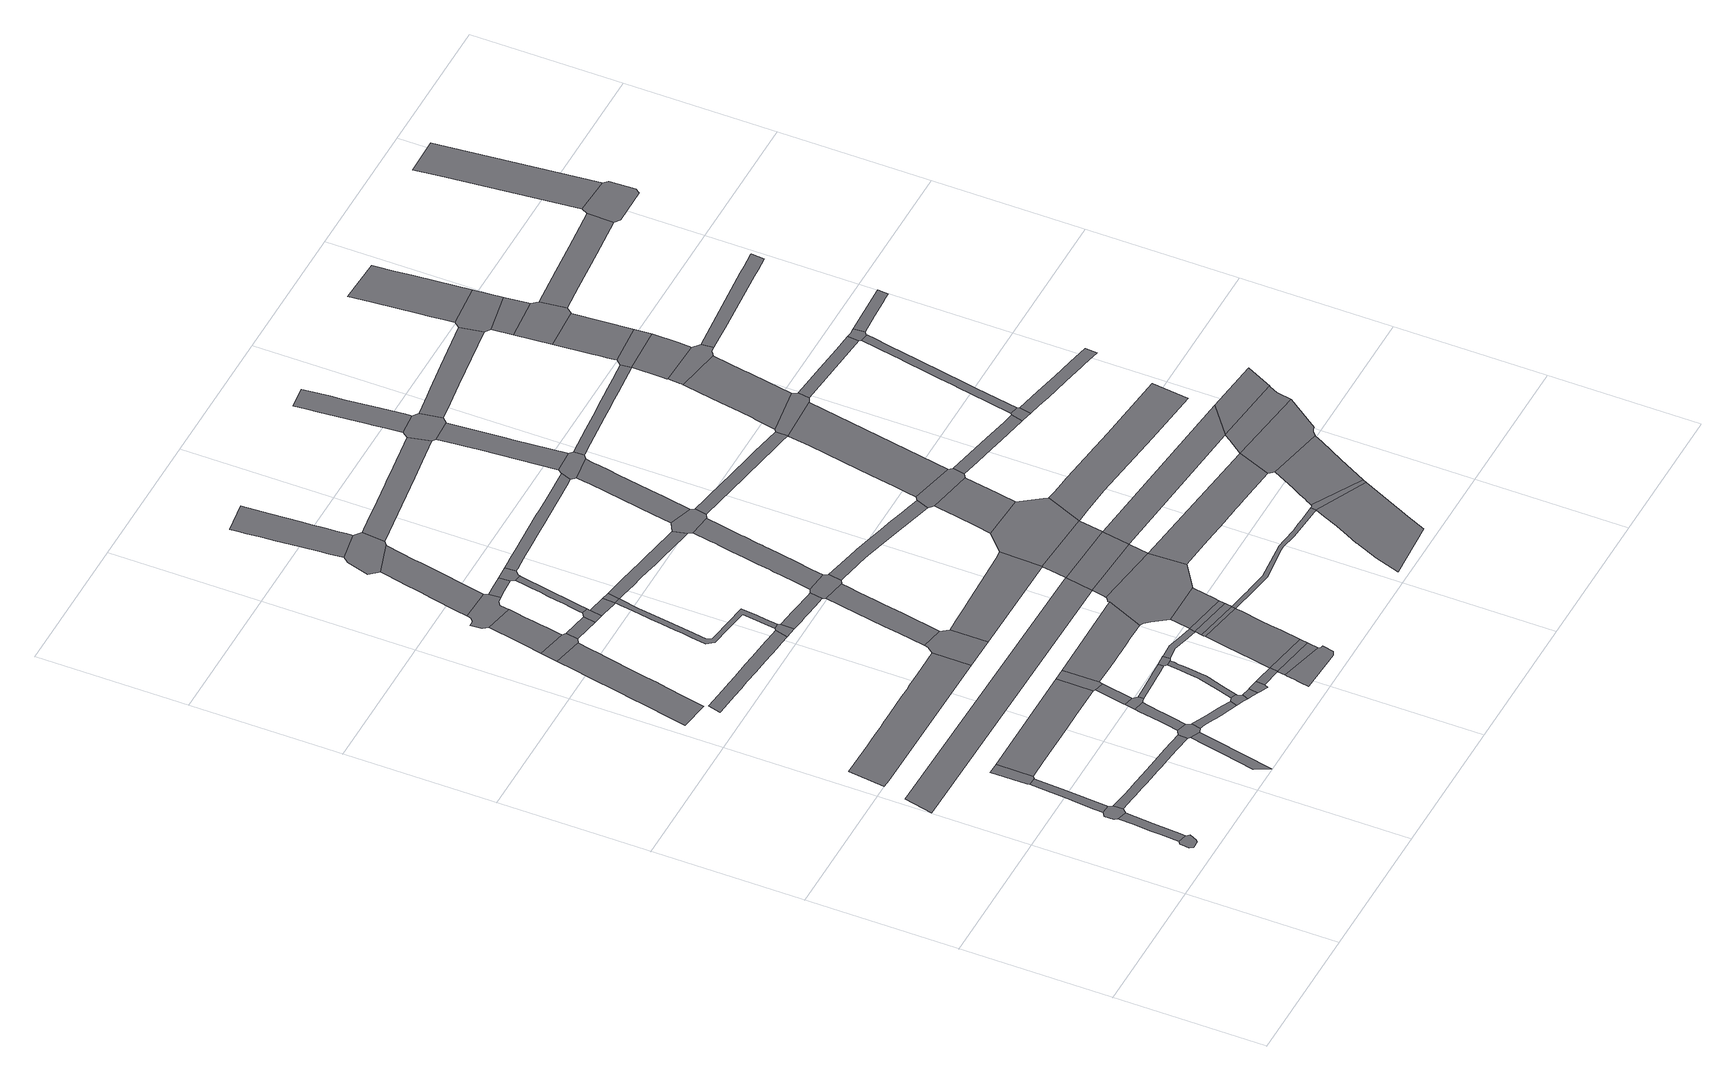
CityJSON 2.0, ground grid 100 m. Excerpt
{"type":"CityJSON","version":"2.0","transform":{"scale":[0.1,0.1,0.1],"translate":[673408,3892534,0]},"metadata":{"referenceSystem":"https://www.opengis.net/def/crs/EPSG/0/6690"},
"CityObjects":{
"road1":{"type":"Road","attributes":{"function":"9","usage":"9","RoadStructureAttribute.widthType":"9","RoadStructureAttribute.width":-9999,"RoadStructureAttribute.sectionType":"9"},"geometry":[{"type":"MultiSurface","lod":"1","boundaries":[[[0,1,2,3,4,5,6,7]]]}]},
"road2":{"type":"Road","attributes":{"function":"9","usage":"9","RoadStructureAttribute.widthType":"3","RoadStructureAttribute.width":5.44,"RoadStructureAttribute.sectionType":"1"},"geometry":[{"type":"MultiSurface","lod":"1","boundaries":[[[0,8,9,10,11,12,13,14,15,1]]]}]},
"road3":{"type":"Road","attributes":{"function":"9","usage":"9","RoadStructureAttribute.widthType":"9","RoadStructureAttribute.width":-9999,"RoadStructureAttribute.sectionType":"9"},"geometry":[{"type":"MultiSurface","lod":"1","boundaries":[[[16,17,18,19,20,12,11,21]]]}]},
"road4":{"type":"Road","attributes":{"function":"9","usage":"9","RoadStructureAttribute.widthType":"3","RoadStructureAttribute.width":5.07,"RoadStructureAttribute.sectionType":"1"},"geometry":[{"type":"MultiSurface","lod":"1","boundaries":[[[22,23,24,25,26,27,28,29,30,31,18,17]]]}]},
"road5":{"type":"Road","attributes":{"function":"9","usage":"9","RoadStructureAttribute.widthType":"9","RoadStructureAttribute.width":-9999,"RoadStructureAttribute.sectionType":"9"},"geometry":[{"type":"MultiSurface","lod":"1","boundaries":[[[24,23,32,33,34,35,36]]]}]},
"road6":{"type":"Road","attributes":{"function":"9","usage":"9","RoadStructureAttribute.widthType":"2","RoadStructureAttribute.width":6.06,"RoadStructureAttribute.sectionType":"1"},"geometry":[{"type":"MultiSurface","lod":"1","boundaries":[[[37,38,39,40,41,42,43,44,45,46,47,48,49,50,51,52,53,54,55,56,57,16,21]]]}]},
"road7":{"type":"Road","attributes":{"function":"9","usage":"9","RoadStructureAttribute.widthType":"2","RoadStructureAttribute.width":6.21,"RoadStructureAttribute.sectionType":"1"},"geometry":[{"type":"MultiSurface","lod":"1","boundaries":[[[58,59,60,61,62,63,64,65]]]}]},
"road8":{"type":"Road","attributes":{"function":"9","usage":"9","RoadStructureAttribute.widthType":"1","RoadStructureAttribute.width":25.09,"RoadStructureAttribute.sectionType":"1"},"geometry":[{"type":"MultiSurface","lod":"1","boundaries":[[[66,67,68,69,70,71,72,73,74,75,76,77,78,79,80,81,82]]]}]},
"road9":{"type":"Road","attributes":{"function":"9","usage":"9","RoadStructureAttribute.widthType":"1","RoadStructureAttribute.width":30.23,"RoadStructureAttribute.sectionType":"1"},"geometry":[{"type":"MultiSurface","lod":"1","boundaries":[[[33,83,84,85,86,87,88,34]]]}]},
"road10":{"type":"Road","attributes":{"function":"9","usage":"9","RoadStructureAttribute.widthType":"1","RoadStructureAttribute.width":19.98,"RoadStructureAttribute.sectionType":"1"},"geometry":[{"type":"MultiSurface","lod":"1","boundaries":[[[89,90,91,92,93,94,95,96,97,98,99,100,101,102,103,104,105,106,107,108,109,110,111,112,113]]]}]},
"road11":{"type":"Road","attributes":{"function":"9","usage":"9","RoadStructureAttribute.widthType":"9","RoadStructureAttribute.width":-9999,"RoadStructureAttribute.sectionType":"9"},"geometry":[{"type":"MultiSurface","lod":"1","boundaries":[[[114,115,116,47,46,60,59,117]]]}]},
"road12":{"type":"Road","attributes":{"function":"9","usage":"9","RoadStructureAttribute.widthType":"9","RoadStructureAttribute.width":-9999,"RoadStructureAttribute.sectionType":"1"},"geometry":[{"type":"MultiSurface","lod":"1","boundaries":[[[118,119,120,121,122,123,124,125,126,127,128,129,130,131,116,115]]]}]},
"road13":{"type":"Road","attributes":{"function":"9","usage":"9","RoadStructureAttribute.widthType":"2","RoadStructureAttribute.width":8.25,"RoadStructureAttribute.sectionType":"1"},"geometry":[{"type":"MultiSurface","lod":"1","boundaries":[[[132,133,134,135,136,137,138,139,140,141,142,143,144,145,146,147,148,149,150,151,152]]]}]},
"road14":{"type":"Road","attributes":{"function":"1","usage":"1","RoadStructureAttribute.widthType":"1","RoadStructureAttribute.width":35.46,"RoadStructureAttribute.sectionType":"7"},"geometry":[{"type":"MultiSurface","lod":"1","boundaries":[[[153,154,155,156,157,158]]]}]},
"road15":{"type":"Road","attributes":{"function":"9","usage":"9","RoadStructureAttribute.widthType":"3","RoadStructureAttribute.width":5.22,"RoadStructureAttribute.sectionType":"1"},"geometry":[{"type":"MultiSurface","lod":"1","boundaries":[[[159,160,161,162,163,164,165,166,167,168,114,117]]]}]},
"road16":{"type":"Road","attributes":{"function":"9","usage":"9","RoadStructureAttribute.widthType":"9","RoadStructureAttribute.width":-9999,"RoadStructureAttribute.sectionType":"9"},"geometry":[{"type":"MultiSurface","lod":"1","boundaries":[[[169,170,171,103,102,172]]]}]},
"road17":{"type":"Road","attributes":{"function":"9","usage":"9","RoadStructureAttribute.widthType":"9","RoadStructureAttribute.width":-9999,"RoadStructureAttribute.sectionType":"9"},"geometry":[{"type":"MultiSurface","lod":"1","boundaries":[[[173,127,126,174,175,176,177,178]]]}]},
"road18":{"type":"Road","attributes":{"function":"9","usage":"9","RoadStructureAttribute.widthType":"2","RoadStructureAttribute.width":6.25,"RoadStructureAttribute.sectionType":"1"},"geometry":[{"type":"MultiSurface","lod":"1","boundaries":[[[177,179,180,181,178]]]}]},
"road19":{"type":"Road","attributes":{"function":"9","usage":"9","RoadStructureAttribute.widthType":"1","RoadStructureAttribute.width":19.98,"RoadStructureAttribute.sectionType":"1"},"geometry":[{"type":"MultiSurface","lod":"1","boundaries":[[[170,182,183,184,185,186,187,188,189,190,191,192,193,171]]]}]},
"road20":{"type":"Road","attributes":{"function":"9","usage":"9","RoadStructureAttribute.widthType":"9","RoadStructureAttribute.width":-9999,"RoadStructureAttribute.sectionType":"9"},"geometry":[{"type":"MultiSurface","lod":"1","boundaries":[[[194,164,163,195,196,197,198,199,200]]]}]},
"road21":{"type":"Road","attributes":{"function":"9","usage":"9","RoadStructureAttribute.widthType":"9","RoadStructureAttribute.width":-9999,"RoadStructureAttribute.sectionType":"9"},"geometry":[{"type":"MultiSurface","lod":"1","boundaries":[[[201,88,87,180,179,202]]]}]},
"road22":{"type":"Road","attributes":{"function":"9","usage":"9","RoadStructureAttribute.widthType":"2","RoadStructureAttribute.width":7.86,"RoadStructureAttribute.sectionType":"1"},"geometry":[{"type":"MultiSurface","lod":"1","boundaries":[[[203,204,205,169,172]]]}]},
"road23":{"type":"Road","attributes":{"function":"9","usage":"9","RoadStructureAttribute.widthType":"3","RoadStructureAttribute.width":5.22,"RoadStructureAttribute.sectionType":"1"},"geometry":[{"type":"MultiSurface","lod":"1","boundaries":[[[206,207,208,198,197]]]}]},
"road24":{"type":"Road","attributes":{"function":"9","usage":"9","RoadStructureAttribute.widthType":"4","RoadStructureAttribute.width":3.76,"RoadStructureAttribute.sectionType":"1"},"geometry":[{"type":"MultiSurface","lod":"1","boundaries":[[[175,209,210,211,212,213,214,215,216,217,218,219,176]]]}]},
"road25":{"type":"Road","attributes":{"function":"9","usage":"9","RoadStructureAttribute.widthType":"9","RoadStructureAttribute.width":-9999,"RoadStructureAttribute.sectionType":"9"},"geometry":[{"type":"MultiSurface","lod":"1","boundaries":[[[220,221,222,223,224,225,226,190,189,227,228,229,230]]]}]},
"road26":{"type":"Road","attributes":{"function":"9","usage":"9","RoadStructureAttribute.widthType":"9","RoadStructureAttribute.width":-9999,"RoadStructureAttribute.sectionType":"9"},"geometry":[{"type":"MultiSurface","lod":"1","boundaries":[[[231,232,208,207,233,234,235,236]]]}]},
"road27":{"type":"Road","attributes":{"function":"9","usage":"9","RoadStructureAttribute.widthType":"9","RoadStructureAttribute.width":-9999,"RoadStructureAttribute.sectionType":"1"},"geometry":[{"type":"MultiSurface","lod":"1","boundaries":[[[237,238,239,240,241,242,243,244,245,246,247,248,249,250,251,252,253,254,194,200]]]}]},
"road28":{"type":"Road","attributes":{"function":"9","usage":"9","RoadStructureAttribute.widthType":"9","RoadStructureAttribute.width":-9999,"RoadStructureAttribute.sectionType":"9"},"geometry":[{"type":"MultiSurface","lod":"1","boundaries":[[[255,256,205,204,257,258,259]]]}]},
"road29":{"type":"Road","attributes":{"function":"9","usage":"9","RoadStructureAttribute.widthType":"9","RoadStructureAttribute.width":-9999,"RoadStructureAttribute.sectionType":"9"},"geometry":[{"type":"MultiSurface","lod":"1","boundaries":[[[151,260,261,262,263,152]]]}]},
"road30":{"type":"Road","attributes":{"function":"9","usage":"9","RoadStructureAttribute.widthType":"9","RoadStructureAttribute.width":-9999,"RoadStructureAttribute.sectionType":"9"},"geometry":[{"type":"MultiSurface","lod":"1","boundaries":[[[264,69,68,265,266,267,268]]]}]},
"road31":{"type":"Road","attributes":{"function":"9","usage":"9","RoadStructureAttribute.widthType":"3","RoadStructureAttribute.width":5.22,"RoadStructureAttribute.sectionType":"1"},"geometry":[{"type":"MultiSurface","lod":"1","boundaries":[[[269,270,271,272,273,274,231,236]]]}]},
"road32":{"type":"Road","attributes":{"function":"9","usage":"9","RoadStructureAttribute.widthType":"4","RoadStructureAttribute.width":3.67,"RoadStructureAttribute.sectionType":"1"},"geometry":[{"type":"MultiSurface","lod":"1","boundaries":[[[275,276,277,278,279,280,281,282,283,284,285,286,287,288,289,290,291,263,262,292,293,294,295,296,297,298,299,300,301,302,303,304,305]]]}]},
"road33":{"type":"Road","attributes":{"function":"9","usage":"9","RoadStructureAttribute.widthType":"2","RoadStructureAttribute.width":7.86,"RoadStructureAttribute.sectionType":"1"},"geometry":[{"type":"MultiSurface","lod":"1","boundaries":[[[306,307,258,257,308,309,310,311,304,312]]]}]},
"road34":{"type":"Road","attributes":{"function":"9","usage":"9","RoadStructureAttribute.widthType":"9","RoadStructureAttribute.width":-9999,"RoadStructureAttribute.sectionType":"9"},"geometry":[{"type":"MultiSurface","lod":"1","boundaries":[[[313,314,315,214,213,249,248]]]}]},
"road35":{"type":"Road","attributes":{"function":"9","usage":"9","RoadStructureAttribute.widthType":"3","RoadStructureAttribute.width":4.19,"RoadStructureAttribute.sectionType":"1"},"geometry":[{"type":"MultiSurface","lod":"1","boundaries":[[[255,316,317,318,319,320,321,322,323,324,325,326,327,328,329,256]]]}]},
"road36":{"type":"Road","attributes":{"function":"9","usage":"9","RoadStructureAttribute.widthType":"1","RoadStructureAttribute.width":19.98,"RoadStructureAttribute.sectionType":"1"},"geometry":[{"type":"MultiSurface","lod":"1","boundaries":[[[330,331,332,333,334,335,222,221,336,337,338,339]]]}]},
"road37":{"type":"Road","attributes":{"function":"9","usage":"9","RoadStructureAttribute.widthType":"2","RoadStructureAttribute.width":6.71,"RoadStructureAttribute.sectionType":"1"},"geometry":[{"type":"MultiSurface","lod":"1","boundaries":[[[340,341,342,343,344,220,230]]]}]},
"road38":{"type":"Road","attributes":{"function":"9","usage":"9","RoadStructureAttribute.widthType":"9","RoadStructureAttribute.width":-9999,"RoadStructureAttribute.sectionType":"9"},"geometry":[{"type":"MultiSurface","lod":"1","boundaries":[[[304,303,345,312]]]}]},
"road39":{"type":"Road","attributes":{"function":"9","usage":"9","RoadStructureAttribute.widthType":"9","RoadStructureAttribute.width":-9999,"RoadStructureAttribute.sectionType":"9"},"geometry":[{"type":"MultiSurface","lod":"1","boundaries":[[[346,347,348,349,350,351,352,353,354,355,356,357,358]]]}]},
"road40":{"type":"Road","attributes":{"function":"9","usage":"9","RoadStructureAttribute.widthType":"1","RoadStructureAttribute.width":30.23,"RoadStructureAttribute.sectionType":"1"},"geometry":[{"type":"MultiSurface","lod":"1","boundaries":[[[359,360,361,362,363,364,365,366,367,201,202]]]}]},
"road41":{"type":"Road","attributes":{"function":"9","usage":"9","RoadStructureAttribute.widthType":"2","RoadStructureAttribute.width":8.25,"RoadStructureAttribute.sectionType":"1"},"geometry":[{"type":"MultiSurface","lod":"1","boundaries":[[[260,368,369,370,371,372,373,374,375,376,377,378,379,380,261]]]}]},
"road42":{"type":"Road","attributes":{"function":"9","usage":"2","RoadStructureAttribute.widthType":"1","RoadStructureAttribute.width":31.4,"RoadStructureAttribute.sectionType":"1"},"geometry":[{"type":"MultiSurface","lod":"1","boundaries":[[[270,381,358,357,382]]]}]},
"road43":{"type":"Road","attributes":{"function":"9","usage":"9","RoadStructureAttribute.widthType":"9","RoadStructureAttribute.width":-9999,"RoadStructureAttribute.sectionType":"9"},"geometry":[{"type":"MultiSurface","lod":"1","boundaries":[[[383,271,270,382]]]}]},
"road44":{"type":"Road","attributes":{"function":"9","usage":"9","RoadStructureAttribute.widthType":"1","RoadStructureAttribute.width":15.31,"RoadStructureAttribute.sectionType":"1"},"geometry":[{"type":"MultiSurface","lod":"1","boundaries":[[[384,385,386,387,268,267,388,389,390,391,392,393,394,395,396]]]}]},
"road45":{"type":"Road","attributes":{"function":"9","usage":"9","RoadStructureAttribute.widthType":"4","RoadStructureAttribute.width":3.76,"RoadStructureAttribute.sectionType":"1"},"geometry":[{"type":"MultiSurface","lod":"1","boundaries":[[[397,398,399,400,401,402,403,314,313,404,405,406,407,408]]]}]},
"road46":{"type":"Road","attributes":{"function":"9","usage":"9","RoadStructureAttribute.widthType":"9","RoadStructureAttribute.width":-9999,"RoadStructureAttribute.sectionType":"9"},"geometry":[{"type":"MultiSurface","lod":"1","boundaries":[[[319,409,410,411,343,342,320]]]}]},
"road47":{"type":"Road","attributes":{"function":"9","usage":"9","RoadStructureAttribute.widthType":"9","RoadStructureAttribute.width":-9999,"RoadStructureAttribute.sectionType":"9"},"geometry":[{"type":"MultiSurface","lod":"1","boundaries":[[[338,412,413,414,415,416,417,339]]]}]},
"road48":{"type":"Road","attributes":{"function":"9","usage":"2","RoadStructureAttribute.widthType":"1","RoadStructureAttribute.width":31.4,"RoadStructureAttribute.sectionType":"1"},"geometry":[{"type":"MultiSurface","lod":"1","boundaries":[[[418,419,420,421,422,423,424,425,271,383,426,427,428,429,430,431,432,433]]]}]},
"road49":{"type":"Road","attributes":{"function":"9","usage":"9","RoadStructureAttribute.widthType":"9","RoadStructureAttribute.width":-9999,"RoadStructureAttribute.sectionType":"9"},"geometry":[{"type":"MultiSurface","lod":"1","boundaries":[[[434,373,372,396,395,435,436,437,438]]]}]},
"road50":{"type":"Road","attributes":{"function":"9","usage":"9","RoadStructureAttribute.widthType":"1","RoadStructureAttribute.width":19.98,"RoadStructureAttribute.sectionType":"1"},"geometry":[{"type":"MultiSurface","lod":"1","boundaries":[[[439,440,441,442,443,444,445,446,447,448,449,450,451,452,453,415,414]]]}]},
"road51":{"type":"Road","attributes":{"function":"9","usage":"9","RoadStructureAttribute.widthType":"9","RoadStructureAttribute.width":-9999,"RoadStructureAttribute.sectionType":"9"},"geometry":[{"type":"MultiSurface","lod":"1","boundaries":[[[454,455,433,432,456]]]}]},
"road52":{"type":"Road","attributes":{"function":"9","usage":"9","RoadStructureAttribute.widthType":"2","RoadStructureAttribute.width":7.86,"RoadStructureAttribute.sectionType":"1"},"geometry":[{"type":"MultiSurface","lod":"1","boundaries":[[[457,458,459,460,461,462,463,464,465,466,467,468,469,470,471,472,473,474,345,303,475]]]}]},
"road53":{"type":"Road","attributes":{"function":"9","usage":"9","RoadStructureAttribute.widthType":"1","RoadStructureAttribute.width":25.09,"RoadStructureAttribute.sectionType":"1"},"geometry":[{"type":"MultiSurface","lod":"1","boundaries":[[[476,477,478,479,266,265,480,481,482]]]}]},
"road54":{"type":"Road","attributes":{"function":"9","usage":"2","RoadStructureAttribute.widthType":"1","RoadStructureAttribute.width":31.4,"RoadStructureAttribute.sectionType":"1"},"geometry":[{"type":"MultiSurface","lod":"1","boundaries":[[[483,484,485,486,454,456]]]}]},
"road55":{"type":"Road","attributes":{"function":"9","usage":"9","RoadStructureAttribute.widthType":"9","RoadStructureAttribute.width":-9999,"RoadStructureAttribute.sectionType":"9"},"geometry":[{"type":"MultiSurface","lod":"1","boundaries":[[[407,486,485,487,488,408]]]}]},
"road56":{"type":"Road","attributes":{"function":"9","usage":"2","RoadStructureAttribute.widthType":"1","RoadStructureAttribute.width":31.4,"RoadStructureAttribute.sectionType":"1"},"geometry":[{"type":"MultiSurface","lod":"1","boundaries":[[[488,489,490,491,492,493,408]]]}]},
"road57":{"type":"Road","attributes":{"function":"9","usage":"9","RoadStructureAttribute.widthType":"1","RoadStructureAttribute.width":15.31,"RoadStructureAttribute.sectionType":"1"},"geometry":[{"type":"MultiSurface","lod":"1","boundaries":[[[494,495,496,497,498,499,500,501,502,503,504,438,437,505,506,507,508,509,510,511,512,513,514,515,516]]]}]},
"road58":{"type":"Road","attributes":{"function":"9","usage":"9","RoadStructureAttribute.widthType":"9","RoadStructureAttribute.width":-9999,"RoadStructureAttribute.sectionType":"9"},"geometry":[{"type":"MultiSurface","lod":"1","boundaries":[[[517,518,367,366,519,520,491,490,521,522,523,524]]]}]},
"road59":{"type":"Road","attributes":{"function":"9","usage":"9","RoadStructureAttribute.widthType":"2","RoadStructureAttribute.width":6.71,"RoadStructureAttribute.sectionType":"1"},"geometry":[{"type":"MultiSurface","lod":"1","boundaries":[[[525,526,527,528,529,530,531,532,533,534,535,536,537,538,539,540,411,410]]]}]},
"road60":{"type":"Road","attributes":{"function":"9","usage":"2","RoadStructureAttribute.widthType":"9","RoadStructureAttribute.width":-9999,"RoadStructureAttribute.sectionType":"1"},"geometry":[{"type":"MultiSurface","lod":"1","boundaries":[[[541,155,542,543,524,523,544]]]}]},
"road61":{"type":"Road","attributes":{"function":"9","usage":"9","RoadStructureAttribute.widthType":"9","RoadStructureAttribute.width":-9999,"RoadStructureAttribute.sectionType":"9"},"geometry":[{"type":"MultiSurface","lod":"1","boundaries":[[[545,546,547,548,549,469,468,494,516]]]}]},
"road62":{"type":"Road","attributes":{"function":"9","usage":"9","RoadStructureAttribute.widthType":"2","RoadStructureAttribute.width":7.94,"RoadStructureAttribute.sectionType":"1"},"geometry":[{"type":"MultiSurface","lod":"1","boundaries":[[[435,550,551,552,553,554,555,556,557,558,559,560,561,562,563,564,565,566,436]]]}]},
"road63":{"type":"Road","attributes":{"function":"9","usage":"9","RoadStructureAttribute.widthType":"9","RoadStructureAttribute.width":-9999,"RoadStructureAttribute.sectionType":"9"},"geometry":[{"type":"MultiSurface","lod":"1","boundaries":[[[541,567,156,155]]]}]},
"road64":{"type":"Road","attributes":{"function":"9","usage":"9","RoadStructureAttribute.widthType":"2","RoadStructureAttribute.width":12.68,"RoadStructureAttribute.sectionType":"1"},"geometry":[{"type":"MultiSurface","lod":"1","boundaries":[[[412,568,569,570,571,572,573,574,575,576,577,578,579,580,581,582,413]]]}]},
"road65":{"type":"Road","attributes":{"function":"9","usage":"2","RoadStructureAttribute.widthType":"9","RoadStructureAttribute.width":-9999,"RoadStructureAttribute.sectionType":"1"},"geometry":[{"type":"MultiSurface","lod":"1","boundaries":[[[583,481,584,585,586,156,567,587]]]}]},
"road66":{"type":"Road","attributes":{"function":"9","usage":"9","RoadStructureAttribute.widthType":"4","RoadStructureAttribute.width":2.81,"RoadStructureAttribute.sectionType":"1"},"geometry":[{"type":"MultiSurface","lod":"1","boundaries":[[[432,588,589,590,591,592,593,594,595,596,597,598,599,600,601,602,603,604,605,606,607,608,609,610,456]]]}]},
"road67":{"type":"Road","attributes":{"function":"9","usage":"9","RoadStructureAttribute.widthType":"1","RoadStructureAttribute.width":15.31,"RoadStructureAttribute.sectionType":"1"},"geometry":[{"type":"MultiSurface","lod":"1","boundaries":[[[611,612,613,548,547,614,615,616,617,618,619,620,621,622]]]}]},
"road68":{"type":"Road","attributes":{"function":"9","usage":"9","RoadStructureAttribute.widthType":"9","RoadStructureAttribute.width":-9999,"RoadStructureAttribute.sectionType":"9"},"geometry":[{"type":"MultiSurface","lod":"1","boundaries":[[[481,583,623,624,625,626,482]]]}]},
"road69":{"type":"Road","attributes":{"function":"9","usage":"9","RoadStructureAttribute.widthType":"9","RoadStructureAttribute.width":-9999,"RoadStructureAttribute.sectionType":"9"},"geometry":[{"type":"MultiSurface","lod":"1","boundaries":[[[621,627,628,629,630,534,533,622]]]}]},
"road70":{"type":"Road","attributes":{"function":"9","usage":"2","RoadStructureAttribute.widthType":"1","RoadStructureAttribute.width":45.2,"RoadStructureAttribute.sectionType":"1"},"geometry":[{"type":"MultiSurface","lod":"1","boundaries":[[[631,632,633,634,635,636,626,625,637,638,639,640]]]}]},
"road71":{"type":"Road","attributes":{"function":"9","usage":"9","RoadStructureAttribute.widthType":"2","RoadStructureAttribute.width":7.38,"RoadStructureAttribute.sectionType":"1"},"geometry":[{"type":"MultiSurface","lod":"1","boundaries":[[[641,642,643,644,645,646,647,648,649,650,546,545,651,652,653,654,655,656,657,658,659,660,661,662,663]]]}]},
"road72":{"type":"Road","attributes":{"function":"9","usage":"9","RoadStructureAttribute.widthType":"1","RoadStructureAttribute.width":15.31,"RoadStructureAttribute.sectionType":"1"},"geometry":[{"type":"MultiSurface","lod":"1","boundaries":[[[664,665,666,667,630,629,668,669,670]]]}]},
"road73":{"type":"Road","attributes":{"function":"9","usage":"9","RoadStructureAttribute.widthType":"9","RoadStructureAttribute.width":-9999,"RoadStructureAttribute.sectionType":"9"},"geometry":[{"type":"MultiSurface","lod":"1","boundaries":[[[671,672,673,557,556,631,640,674]]]}]},
"road74":{"type":"Road","attributes":{"function":"9","usage":"9","RoadStructureAttribute.widthType":"1","RoadStructureAttribute.width":30.23,"RoadStructureAttribute.sectionType":"1"},"geometry":[{"type":"MultiSurface","lod":"1","boundaries":[[[675,523,522,676,677,678,679,680,681,682,683,684,685,686,687,688,689,690,691]]]}]},
"road75":{"type":"Road","attributes":{"function":"9","usage":"9","RoadStructureAttribute.widthType":"1","RoadStructureAttribute.width":37.35,"RoadStructureAttribute.sectionType":"1"},"geometry":[{"type":"MultiSurface","lod":"1","boundaries":[[[596,692,693,694,695,696,697,698,699,700,701,702,703,704,705,706,707]]]}]},
"road76":{"type":"Road","attributes":{"function":"9","usage":"9","RoadStructureAttribute.widthType":"9","RoadStructureAttribute.width":-9999,"RoadStructureAttribute.sectionType":"9"},"geometry":[{"type":"MultiSurface","lod":"1","boundaries":[[[708,709,710,711,712,571,570,664,670]]]}]},
"road77":{"type":"Road","attributes":{"function":"9","usage":"9","RoadStructureAttribute.widthType":"1","RoadStructureAttribute.width":15.31,"RoadStructureAttribute.sectionType":"1"},"geometry":[{"type":"MultiSurface","lod":"1","boundaries":[[[713,714,715,716,717,718,719,720,721,722,723,724,725,711,710]]]}]},
"road78":{"type":"Road","attributes":{"function":"9","usage":"2","RoadStructureAttribute.widthType":"1","RoadStructureAttribute.width":45.2,"RoadStructureAttribute.sectionType":"1"},"geometry":[{"type":"MultiSurface","lod":"1","boundaries":[[[726,727,728,729,730,731,732,733,734,673,672,735,662]]]}]},
"road79":{"type":"Road","attributes":{"function":"9","usage":"9","RoadStructureAttribute.widthType":"9","RoadStructureAttribute.width":-9999,"RoadStructureAttribute.sectionType":"9"},"geometry":[{"type":"MultiSurface","lod":"1","boundaries":[[[736,737,738,597,596,707]]]}]},
"road80":{"type":"Road","attributes":{"function":"1","usage":"1","RoadStructureAttribute.widthType":"1","RoadStructureAttribute.width":35.46,"RoadStructureAttribute.sectionType":"7"},"geometry":[{"type":"MultiSurface","lod":"1","boundaries":[[[739,740,741,742,567,541,743]]]}]},
"road81":{"type":"Road","attributes":{"function":"9","usage":"9","RoadStructureAttribute.widthType":"2","RoadStructureAttribute.width":6.43,"RoadStructureAttribute.sectionType":"1"},"geometry":[{"type":"MultiSurface","lod":"1","boundaries":[[[744,745,746,747,748,749,750,751,628,627,752,753,754,755,756,757,758,759,760,761]]]}]},
"road82":{"type":"Road","attributes":{"function":"9","usage":"9","RoadStructureAttribute.widthType":"2","RoadStructureAttribute.width":7.58,"RoadStructureAttribute.sectionType":"1"},"geometry":[{"type":"MultiSurface","lod":"1","boundaries":[[[762,763,764,765,766,767,768,769,770,771,671,674]]]}]},
"road83":{"type":"Road","attributes":{"function":"9","usage":"9","RoadStructureAttribute.widthType":"1","RoadStructureAttribute.width":37.35,"RoadStructureAttribute.sectionType":"1"},"geometry":[{"type":"MultiSurface","lod":"1","boundaries":[[[772,773,774,775,776,777,737,736,778,779,780,781]]]}]},
"road84":{"type":"Road","attributes":{"function":"9","usage":"9","RoadStructureAttribute.widthType":"1","RoadStructureAttribute.width":25.09,"RoadStructureAttribute.sectionType":"1"},"geometry":[{"type":"MultiSurface","lod":"1","boundaries":[[[782,783,784,785,786,787,788,789,790,623,583,791,792,793,794,795,796]]]}]},
"road85":{"type":"Road","attributes":{"function":"9","usage":"9","RoadStructureAttribute.widthType":"9","RoadStructureAttribute.width":-9999,"RoadStructureAttribute.sectionType":"9"},"geometry":[{"type":"MultiSurface","lod":"1","boundaries":[[[663,662,735,797,798,799,800]]]}]},
"road86":{"type":"Road","attributes":{"function":"9","usage":"9","RoadStructureAttribute.widthType":"2","RoadStructureAttribute.width":12.59,"RoadStructureAttribute.sectionType":"1"},"geometry":[{"type":"MultiSurface","lod":"1","boundaries":[[[801,802,803,804,805,709,708,806,807,808]]]}]},
"road87":{"type":"Road","attributes":{"function":"9","usage":"2","RoadStructureAttribute.widthType":"1","RoadStructureAttribute.width":45.2,"RoadStructureAttribute.sectionType":"1"},"geometry":[{"type":"MultiSurface","lod":"1","boundaries":[[[799,809,810,811,812,813,814,815,816,817,818,819,820,821,822,800]]]}]},
"road88":{"type":"Road","attributes":{"function":"9","usage":"9","RoadStructureAttribute.widthType":"9","RoadStructureAttribute.width":-9999,"RoadStructureAttribute.sectionType":"9"},"geometry":[{"type":"MultiSurface","lod":"1","boundaries":[[[823,824,825,768,767,826,827]]]}]},
"road89":{"type":"Road","attributes":{"function":"9","usage":"9","RoadStructureAttribute.widthType":"9","RoadStructureAttribute.width":-9999,"RoadStructureAttribute.sectionType":"9"},"geometry":[{"type":"MultiSurface","lod":"1","boundaries":[[[828,690,689,781,780,829,830,831,832]]]}]},
"road90":{"type":"Road","attributes":{"function":"9","usage":"9","RoadStructureAttribute.widthType":"9","RoadStructureAttribute.width":-9999,"RoadStructureAttribute.sectionType":"9"},"geometry":[{"type":"MultiSurface","lod":"1","boundaries":[[[833,834,835,836,837,838,839,840,841,815,814]]]}]},
"road91":{"type":"Road","attributes":{"function":"9","usage":"9","RoadStructureAttribute.widthType":"9","RoadStructureAttribute.width":-9999,"RoadStructureAttribute.sectionType":"1"},"geometry":[{"type":"MultiSurface","lod":"1","boundaries":[[[740,842,690,828,843,844,845]]]}]},
"road92":{"type":"Road","attributes":{"function":"9","usage":"2","RoadStructureAttribute.widthType":"1","RoadStructureAttribute.width":45.2,"RoadStructureAttribute.sectionType":"1"},"geometry":[{"type":"MultiSurface","lod":"1","boundaries":[[[846,847,838,837,848,849,760,850]]]}]},
"road93":{"type":"Road","attributes":{"function":"9","usage":"9","RoadStructureAttribute.widthType":"9","RoadStructureAttribute.width":-9999,"RoadStructureAttribute.sectionType":"9"},"geometry":[{"type":"MultiSurface","lod":"1","boundaries":[[[760,849,851,852,761]]]}]},
"road94":{"type":"Road","attributes":{"function":"9","usage":"9","RoadStructureAttribute.widthType":"2","RoadStructureAttribute.width":7,"RoadStructureAttribute.sectionType":"1"},"geometry":[{"type":"MultiSurface","lod":"1","boundaries":[[[853,854,855,856,857,798,797]]]}]},
"road95":{"type":"Road","attributes":{"function":"9","usage":"9","RoadStructureAttribute.widthType":"3","RoadStructureAttribute.width":5.54,"RoadStructureAttribute.sectionType":"1"},"geometry":[{"type":"MultiSurface","lod":"1","boundaries":[[[858,859,860,861,862,863,864,865,866,825,824,867,868,869,870,871,872,873,874]]]}]},
"road96":{"type":"Road","attributes":{"function":"9","usage":"9","RoadStructureAttribute.widthType":"9","RoadStructureAttribute.width":-9999,"RoadStructureAttribute.sectionType":"9"},"geometry":[{"type":"MultiSurface","lod":"1","boundaries":[[[875,741,740,845]]]}]},
"road97":{"type":"Road","attributes":{"function":"9","usage":"2","RoadStructureAttribute.widthType":"1","RoadStructureAttribute.width":45.2,"RoadStructureAttribute.sectionType":"1"},"geometry":[{"type":"MultiSurface","lod":"1","boundaries":[[[851,876,877,878,879,880,881,882,883,852]]]}]},
"road98":{"type":"Road","attributes":{"function":"9","usage":"9","RoadStructureAttribute.widthType":"2","RoadStructureAttribute.width":7.58,"RoadStructureAttribute.sectionType":"1"},"geometry":[{"type":"MultiSurface","lod":"1","boundaries":[[[884,885,886,887,823,827,888,889,890,891,892,893,894,895,896,897,898]]]}]},
"road99":{"type":"Road","attributes":{"function":"9","usage":"9","RoadStructureAttribute.widthType":"9","RoadStructureAttribute.width":-9999,"RoadStructureAttribute.sectionType":"9"},"geometry":[{"type":"MultiSurface","lod":"1","boundaries":[[[899,877,876,900,901,902]]]}]},
"road100":{"type":"Road","attributes":{"function":"9","usage":"2","RoadStructureAttribute.widthType":"1","RoadStructureAttribute.width":45.2,"RoadStructureAttribute.sectionType":"1"},"geometry":[{"type":"MultiSurface","lod":"1","boundaries":[[[903,904,899,902]]]}]},
"road101":{"type":"Road","attributes":{"function":"9","usage":"9","RoadStructureAttribute.widthType":"9","RoadStructureAttribute.width":-9999,"RoadStructureAttribute.sectionType":"9"},"geometry":[{"type":"MultiSurface","lod":"1","boundaries":[[[904,903,905,906,801,808]]]}]},
"road102":{"type":"Road","attributes":{"function":"9","usage":"2","RoadStructureAttribute.widthType":"1","RoadStructureAttribute.width":45.2,"RoadStructureAttribute.sectionType":"1"},"geometry":[{"type":"MultiSurface","lod":"1","boundaries":[[[907,908,909,910,906,905,911,912,913,914,915,916]]]}]},
"road103":{"type":"Road","attributes":{"function":"9","usage":"9","RoadStructureAttribute.widthType":"9","RoadStructureAttribute.width":-9999,"RoadStructureAttribute.sectionType":"9"},"geometry":[{"type":"MultiSurface","lod":"1","boundaries":[[[917,918,854,853,858,874,919,920]]]}]},
"road104":{"type":"Road","attributes":{"function":"9","usage":"9","RoadStructureAttribute.widthType":"2","RoadStructureAttribute.width":7.81,"RoadStructureAttribute.sectionType":"1"},"geometry":[{"type":"MultiSurface","lod":"1","boundaries":[[[921,922,923,924,925,926,927,928,929,836,835]]]}]},
"road105":{"type":"Road","attributes":{"function":"9","usage":"9","RoadStructureAttribute.widthType":"2","RoadStructureAttribute.width":7,"RoadStructureAttribute.sectionType":"1"},"geometry":[{"type":"MultiSurface","lod":"1","boundaries":[[[930,917,920,931,932,933,934,935]]]}]},
"road106":{"type":"Road","attributes":{"function":"9","usage":"9","RoadStructureAttribute.widthType":"2","RoadStructureAttribute.width":13.99,"RoadStructureAttribute.sectionType":"1"},"geometry":[{"type":"MultiSurface","lod":"1","boundaries":[[[936,937,938,939,940,941,942,943,901,900]]]}]},
"road107":{"type":"Road","attributes":{"function":"9","usage":"9","RoadStructureAttribute.widthType":"9","RoadStructureAttribute.width":-9999,"RoadStructureAttribute.sectionType":"9"},"geometry":[{"type":"MultiSurface","lod":"1","boundaries":[[[944,945,940,939,946,947,948,949]]]}]},
"road108":{"type":"Road","attributes":{"function":"9","usage":"9","RoadStructureAttribute.widthType":"1","RoadStructureAttribute.width":23.26,"RoadStructureAttribute.sectionType":"1"},"geometry":[{"type":"MultiSurface","lod":"1","boundaries":[[[944,950,951,952,945]]]}]}
},
"vertices":[
[464,214,0],[403,229,0],[385,216,0],[376,152,0],[393,129,0],[443,129,0],[458,145,0],[481,193,0],
[467,254,0],[473,346,0],[480,436,0],[493,619,0],[426,636,0],[423,541,0],[415,421,0],[410,352,0],
[517,710,0],[500,736,0],[440,740,0],[411,719,0],[414,655,0],[519,647,0],
[522,1046,0],[534,1230,0],[482,1233,0],[470,1090,0],[467,1055,0],[458,956,0],[457,941,0],[453,892,0],[445,806,0],[445,797,0],
[534,1232,0],[552,1247,0],[552,1488,0],[475,1488,0],[475,1250,0],
[621,635,0],[651,632,0],[727,623,0],[775,618,0],[826,612,0],[900,604,0],[944,599,0],[1012,592,0],[1117,580,0],[1236,566,0],[1242,630,0],[1168,637,0],[1091,646,0],[931,663,0],[881,668,0],[830,673,0],[768,680,0],[724,684,0],[694,688,0],[638,693,0],[582,701,0],
[1291,417,0],[1313,522,0],[1253,552,0],[1232,457,0],[1225,426,0],[1202,318,0],[1155,101,0],[1207,6,0],
[127,1999,0],[153,1998,0],[1272,1987,0],[1275,2241,0],[1071,2241,0],[965,2241,0],[924,2241,0],[853,2241,0],[687,2242,0],[651,2242,0],[614,2242,0],[567,2242,0],[487,2242,0],[439,2242,0],[382,2242,0],[129,2246,0],[98,1999,0],
[685,1247,0],[1020,1246,0],[1139,1245,0],[1274,1245,0],[1376,1245,0],[1376,1486,0],
[281,3258,0],[302,3360,0],[311,3401,0],[335,3520,0],[354,3609,0],[355,3617,0],[372,3699,0],[378,3728,0],[386,3766,0],[420,3933,0],[427,3964,0],[436,4010,0],[452,4085,0],[467,4160,0],[270,4205,0],[244,4072,0],[227,3990,0],[211,3910,0],[193,3820,0],[176,3735,0],[167,3695,0],[138,3549,0],[112,3421,0],[98,3352,0],[85,3287,0],
[1362,598,0],[1343,628,0],[1277,648,0],[1348,538,0],
[1360,710,0],[1365,733,0],[1369,754,0],[1376,791,0],[1381,816,0],[1385,836,0],[1392,869,0],[1398,899,0],[1408,937,0],[1335,951,0],[1330,926,0],[1311,826,0],[1301,775,0],[1293,732,0],
[1024,3161,0],[954,3168,0],[869,3177,0],[792,3184,0],[714,3192,0],[654,3198,0],[592,3204,0],[536,3209,0],[450,3218,0],[298,3233,0],[275,3150,0],[442,3133,0],[513,3125,0],[580,3119,0],[677,3108,0],[790,3097,0],[862,3089,0],[918,3083,0],[970,3078,0],[1039,3071,0],[1059,3158,0],
[10,1651,0],[2166,1623,0],[2169,1623,0],[2202,1809,0],[2199,1810,0],[54,1843,0],
[1385,523,0],[1447,498,0],[1467,489,0],[1504,474,0],[1620,426,0],[1639,474,0],[1624,481,0],[1554,512,0],[1468,551,0],[1379,590,0],
[511,4260,0],[493,4277,0],[293,4318,0],[496,4179,0],
[1339,974,0],[1420,945,0],[1442,946,0],[1440,981,0],[1413,1007,0],[1349,1025,0],
[1456,1220,0],[1389,1233,0],[1351,1035,0],
[498,4307,0],[512,4386,0],[517,4419,0],[520,4434,0],[527,4477,0],[539,4547,0],[548,4595,0],[558,4653,0],[369,4694,0],[328,4488,0],[316,4432,0],[296,4332,0],
[1664,485,0],[1625,424,0],[1672,405,0],[1700,393,0],[1717,435,0],[1701,462,0],[1705,472,0],
[1461,1486,0],[1461,1245,0],
[596,4161,0],[674,4148,0],[689,4229,0],
[1742,376,0],[1773,363,0],[1783,424,0],
[1571,953,0],[1620,955,0],[1642,956,0],[1668,957,0],[1748,962,0],[1746,997,0],[1723,996,0],[1672,994,0],[1641,992,0],[1617,991,0],[1555,987,0],
[627,4818,0],[614,4842,0],[402,4851,0],[396,4825,0],[374,4803,0],[338,4801,0],[342,4724,0],[558,4654,0],[569,4717,0],[593,4737,0],[634,4741,0],
[1860,412,0],[1784,424,0],[1799,348,0],[1802,347,0],[1841,330,0],[1851,355,0],
[1712,497,0],[1724,535,0],[1740,584,0],[1770,680,0],[1777,700,0],[1782,742,0],[1788,795,0],[1794,844,0],[1796,860,0],[1800,891,0],[1804,924,0],[1806,945,0],[1767,944,0],[1755,854,0],[1749,809,0],[1739,735,0],[1738,728,0],[1696,583,0],
[759,4239,0],[716,4247,0],[740,4136,0],[755,4218,0],[755,4221,0],
[1117,3063,0],[1122,3154,0],[1113,3168,0],[1075,3167,0],
[1308,2283,0],[1500,1984,0],[1502,2233,0],[1463,2281,0],[1313,2308,0],
[1988,336,0],[1991,336,0],[2000,389,0],[1997,390,0],[1899,406,0],[1867,411,0],
[871,4075,0],[858,3994,0],[854,3967,0],[851,3948,0],[838,3861,0],[826,3786,0],[812,3691,0],[805,3645,0],[794,3573,0],[779,3478,0],[800,3451,0],[813,3435,0],[865,3427,0],[891,3424,0],[978,3411,0],[1053,3401,0],[1106,3393,0],[1125,3258,0],[1133,3317,0],[1146,3421,0],[867,3459,0],[838,3463,0],[820,3495,0],[834,3588,0],[855,3727,0],[890,3953,0],[893,3970,0],[920,4103,0],[920,4106,0],[877,4112,0],[876,4109,0],
[851,4201,0],[790,4212,0],[756,4133,0],[770,4131,0],[803,4125,0],[874,4113,0],[881,4196,0],
[1825,956,0],[1823,1002,0],[1758,998,0],
[773,4314,0],[779,4342,0],[850,4707,0],[852,4718,0],[806,4727,0],[792,4651,0],[784,4607,0],[774,4553,0],[764,4501,0],[751,4433,0],[742,4385,0],[741,4377,0],[733,4336,0],[720,4265,0],
[532,5459,0],[503,5326,0],[499,5308,0],[474,5191,0],[456,5105,0],[419,4933,0],[707,5294,0],[716,5341,0],[758,5545,0],[535,5476,0],
[676,4745,0],[695,4747,0],[787,4752,0],[783,4826,0],[684,4821,0],
[934,4187,0],
[1979,271,0],[1975,248,0],[1972,231,0],[1969,215,0],[1964,191,0],[1959,162,0],[1950,114,0],[2255,100,0],[2289,116,0],[2303,191,0],[2289,194,0],[2277,208,0],[1981,282,0],
[1614,1244,0],[1668,1243,0],[1710,1243,0],[1750,1243,0],[1825,1242,0],[1878,1242,0],[1970,1241,0],[2009,1241,0],[2119,1485,0],
[1198,3054,0],[1229,3051,0],[1272,3046,0],[1344,3039,0],[1429,3030,0],[1442,3112,0],[1419,3115,0],[1359,3123,0],[1331,3127,0],[1294,3132,0],[1262,3136,0],[1247,3138,0],[1190,3145,0],
[1990,333,0],[2290,282,0],
[2300,335,0],
[1423,2912,0],[1419,2890,0],[1365,2596,0],[1346,2487,0],[1513,2549,0],[1537,2681,0],[1540,2696,0],[1549,2743,0],[1560,2803,0],[1572,2864,0],[1583,2926,0],[1593,2979,0],[1441,3009,0],
[2106,962,0],[2005,986,0],[1920,1007,0],[1902,1006,0],[1888,1005,0],[1881,1005,0],[1832,1002,0],[1911,965,0],[2032,937,0],[2097,921,0],[2099,921,0],[2109,961,0],
[855,4731,0],[880,4758,0],[876,4831,0],
[785,5567,0],[801,5719,0],[755,5756,0],[557,5722,0],[528,5685,0],[482,5534,0],
[2085,841,0],[2071,768,0],[2067,749,0],[2058,698,0],[2041,608,0],[2023,512,0],[2017,483,0],[2000,392,0],[2325,474,0],[2338,546,0],[2351,621,0],[2376,755,0],[2378,770,0],[2382,790,0],[2382,793,0],[2086,849,0],
[1455,3118,0],[1620,2996,0],[1634,3083,0],[1619,3112,0],[1470,3126,0],
[752,5800,0],[748,5858,0],[743,5935,0],[736,6026,0],[733,6082,0],[718,6287,0],[706,6464,0],[493,6436,0],[498,6383,0],[502,6339,0],[510,6242,0],[519,6150,0],[533,5989,0],[543,5876,0],[548,5819,0],
[2091,875,0],[2088,860,0],[2387,819,0],
[960,4099,0],[1067,4080,0],[1127,4070,0],[1217,4054,0],[1227,4052,0],[1294,4040,0],[1344,4031,0],[1355,4029,0],[1462,4011,0],[1492,4005,0],[1548,3995,0],[1607,3985,0],[1583,4075,0],[1546,4081,0],[1308,4123,0],[1285,4126,0],[1258,4131,0],[1079,4162,0],[923,4106,0],
[2181,2254,0],[1792,2242,0],[1701,2239,0],[1586,2236,0],[2228,1976,0],[2231,1976,0],[2239,2256,0],
[2388,822,0],[2396,867,0],[2396,868,0],[2100,921,0],
[2398,883,0],[2403,908,0],
[2410,949,0],[2437,1096,0],[2135,1097,0],[2127,1058,0],[2110,964,0],
[1626,3959,0],[1604,3840,0],[1596,3799,0],[1590,3765,0],[1574,3680,0],[1557,3588,0],[1539,3495,0],[1525,3416,0],[1519,3386,0],[1510,3337,0],[1488,3219,0],[1635,3202,0],[1655,3306,0],[1672,3401,0],[1678,3431,0],[1698,3539,0],[1699,3541,0],[1706,3583,0],[1723,3673,0],[1727,3693,0],[1743,3779,0],[1756,3850,0],[1773,3939,0],
[2140,1513,0],[2121,1501,0],[2036,1229,0],[2063,1194,0],[2452,1107,0],[2609,1218,0],[2598,1463,0],[2147,1521,0],
[917,4760,0],[954,4762,0],[1026,4767,0],[1087,4771,0],[1262,4781,0],[1324,4785,0],[1530,4798,0],[1704,4808,0],[1740,4811,0],[1765,4879,0],[1523,4866,0],[1409,4860,0],[1373,4858,0],[1040,4840,0],[952,4835,0],[923,4834,0],
[2623,1598,0],[2169,1620,0],[2155,1541,0],[2622,1595,0],
[1805,3957,0],[1820,4036,0],[1803,4060,0],[1647,4112,0],[1613,4092,0],
[1738,2973,0],[1752,2970,0],[1794,2962,0],[1859,2950,0],[1883,2945,0],[2093,2889,0],[2410,2804,0],[2442,2889,0],[2381,2904,0],[2362,2909,0],[2326,2919,0],[2191,2954,0],[2186,2955,0],[2122,2971,0],[2028,2996,0],[1902,3028,0],[1839,3041,0],
[2657,1784,0],
[1362,5644,0],[1511,5665,0],[1699,5690,0],[1666,5833,0],[1538,5816,0],[1508,5812,0],[1450,5804,0],[1322,5787,0],[1281,5782,0],[1237,5776,0],[1160,5766,0],[1085,5756,0],[1029,5749,0],[954,5739,0],[831,5723,0],
[2686,1950,0],[2231,1973,0],[2221,1916,0],[2203,1812,0],[2657,1787,0],
[2385,793,0],[2572,760,0],[2691,742,0],[2709,740,0],[2959,768,0],[2989,769,0],[3097,749,0],[3161,745,0],[3365,730,0],[3366,768,0],[3249,772,0],[3207,773,0],[3160,775,0],[3144,775,0],[3043,787,0],[2982,794,0],[2935,790,0],[2708,769,0],[2675,774,0],[2566,791,0],[2549,794,0],[2527,798,0],[2390,819,0],
[1758,4722,0],[1752,4687,0],[1669,4231,0],[1835,4235,0],[1839,4256,0],[1856,4348,0],[1898,4580,0],[1909,4641,0],[1921,4709,0],[1929,4749,0],[1939,4805,0],[1769,4782,0],
[2789,2196,0],[2772,2221,0],[2677,2358,0],[2363,2373,0],
[1967,4826,0],[1965,4895,0],[1941,4916,0],[1787,4908,0],
[2440,2773,0],[2436,2753,0],[2430,2724,0],[2425,2691,0],[2410,2611,0],[2387,2487,0],[2680,2373,0],[2695,2462,0],[2700,2489,0],[2740,2716,0],
[2421,3932,0],[2310,3951,0],[2232,3965,0],[2213,3968,0],[2167,3976,0],[2103,3987,0],[2059,3995,0],[1980,4008,0],[1952,4013,0],[1924,4018,0],[1938,3934,0],[2054,3914,0],[2076,3910,0],[2172,3894,0],[2237,3883,0],[2273,3877,0],[2302,3872,0],[2328,3867,0],[2377,3859,0],[2487,3840,0],[2582,3824,0],[2627,3812,0],[2630,3896,0],
[1722,5674,0],[1733,5552,0],[1739,5490,0],[1746,5408,0],[1911,5260,0],[1906,5319,0],[1874,5680,0],
[2784,2815,0],[2764,2837,0],[2466,2905,0],[2768,2736,0],
[2601,1462,0],[2727,1206,0],[2812,1198,0],[2911,1188,0],[2979,1181,0],[3036,1175,0],[3094,1169,0],[3115,1167,0],[3137,1165,0],[3173,1161,0],[3207,1158,0],[3227,1156,0],[3323,1146,0],[3373,1141,0],[3532,1125,0],[3618,1345,0],[3615,1345,0],
[3333,663,0],[3293,578,0],[3283,558,0],[3257,503,0],[3205,395,0],[3203,391,0],[3187,356,0],[3179,338,0],[3157,287,0],[3134,233,0],[3077,65,0],[3481,88,0],[3542,221,0],[3564,269,0],[3596,338,0],[3706,567,0],
[1907,5714,0],[1885,5860,0],[1847,5888,0],[1695,5875,0],[1680,5853,0],
[1843,5930,0],[1823,6130,0],[1806,6305,0],[1797,6397,0],[1783,6532,0],[1779,6577,0],[1627,6557,0],[1635,6477,0],[1642,6403,0],[1672,6105,0],[1677,6056,0],[1681,6013,0],[1686,5962,0],
[2626,3809,0],[2615,3722,0],[2603,3659,0],[2583,3547,0],[2559,3417,0],[2524,3224,0],[2504,3111,0],[2493,3051,0],[2479,2973,0],[2945,3824,0],
[3719,594,0],[3390,776,0],[3386,768,0],
[3724,1493,0],[3726,1493,0],[3937,1659,0],[2660,1784,0],[2626,1598,0],
[2747,4966,0],[2682,4960,0],[2677,4960,0],[2554,4949,0],[2483,4942,0],[2398,4934,0],[2297,4925,0],[2173,4914,0],[1979,4827,0],[2008,4830,0],[2252,4852,0],[2309,4857,0],[2383,4864,0],[2483,4873,0],[2546,4878,0],[2776,4899,0],[2779,4899,0],[2770,4970,0],
[2903,2709,0],[3033,2683,0],[3084,2672,0],[3132,2663,0],[3199,2649,0],[3332,2623,0],[3351,2701,0],[3281,2715,0],[3102,2751,0],[3056,2760,0],
[3498,970,0],[3476,929,0],[3446,876,0],[3418,826,0],[3414,819,0],[3393,781,0],[3824,787,0],[3918,957,0],[3947,1012,0],[3559,1089,0],
[3447,2125,0],[3315,2139,0],[3299,2141,0],[3204,2151,0],[3113,2161,0],[3075,2165,0],[2986,2175,0],[2928,2181,0],[2848,2189,0],[2689,1950,0],[2779,1947,0],[2981,1929,0],[3519,1870,0],[3923,1825,0],[3951,2071,0],
[2981,3842,0],[2992,3920,0],[2973,3953,0],[2648,3907,0],
[2660,5968,0],[2314,5920,0],[2103,5890,0],[2042,5882,0],[1940,5867,0],[1982,5724,0],[2206,5753,0],[2690,5816,0],
[2977,3974,0],[2987,4028,0],[3024,4238,0],[3028,4261,0],[3034,4296,0],[3072,4508,0],[2770,4562,0],[2767,4544,0],[2748,4440,0],[2722,4292,0],[2713,4247,0],[2697,4154,0],[2681,4066,0],[2678,4050,0],
[3428,2686,0],[3420,2699,0],[3364,2710,0],[3384,2612,0],[3412,2607,0],
[4173,1273,0],[3962,1026,0],[3974,1037,0],[3991,1045,0],[4010,1048,0],
[3086,4519,0],[3103,4533,0],[3140,4536,0],[3134,4617,0],[3087,4654,0],[2777,4661,0],[2776,4620,0],[2772,4585,0],[2770,4563,0],
[3701,1450,0],[4194,1379,0],[4223,1436,0],[4225,1438,0],
[2778,4699,0],[2777,4671,0],[3093,4745,0],[3094,4915,0],[2779,4897,0],
[3085,5026,0],[2799,5005,0],
[3556,3791,0],[3563,3865,0],[3429,3878,0],[3200,3900,0],[3126,3907,0],
[3566,3777,0],[3523,3549,0],[3516,3511,0],[3508,3471,0],[3479,3316,0],[3460,3216,0],[3442,3123,0],[3435,3086,0],[3420,3005,0],[3461,2915,0],[3476,2996,0],[3492,3077,0],[3551,3391,0],[3555,3410,0],[3593,3610,0],[3614,3722,0],[3622,3767,0],
[4317,1617,0],
[3055,5422,0],[2763,5405,0],[2785,5153,0],[2787,5136,0],[2789,5110,0],[2791,5088,0],[2793,5066,0],[2797,5021,0],
[4061,2559,0],[3917,2588,0],[3770,2617,0],[3602,2651,0],[3496,2590,0],[3584,2572,0],[3659,2557,0],[3675,2554,0],[3736,2542,0],[3752,2539,0],[3857,2518,0],[3906,2508,0],[3927,2504,0],[3979,2494,0],[4056,2478,0],
[2741,5648,0],[3087,5464,0],[3065,5636,0],[3029,5674,0],
[3013,5840,0],[2728,5787,0],
[2994,6034,0],[2692,6005,0],
[2644,6516,0],[2671,6234,0],[2678,6152,0],[2685,6080,0],[2971,6263,0],[2958,6402,0],[2945,6527,0],[2935,6634,0],[2932,6661,0],[2629,6672,0],
[3637,3864,0],[3593,3862,0],[3624,3777,0],[3640,3790,0],
[3229,4543,0],[3324,4550,0],[3801,4586,0],[3865,4590,0],[3965,4598,0],[3972,4686,0],[3969,4686,0],[3858,4677,0],[3796,4672,0],
[4004,3878,0],[3786,3799,0],[3801,3799,0],[3938,3806,0],[3942,3806,0],[3999,3808,0],
[3274,5481,0],[3589,5508,0],[3648,5513,0],[3877,5532,0],[3882,5708,0],[3633,5686,0],[3574,5681,0],[3345,5661,0],
[4162,5738,0],[3907,5750,0],[3914,5505,0],[4177,5508,0],[4199,5541,0],[4188,5712,0],
[4050,6801,0],[3792,6797,0],[3810,6629,0]
]}
